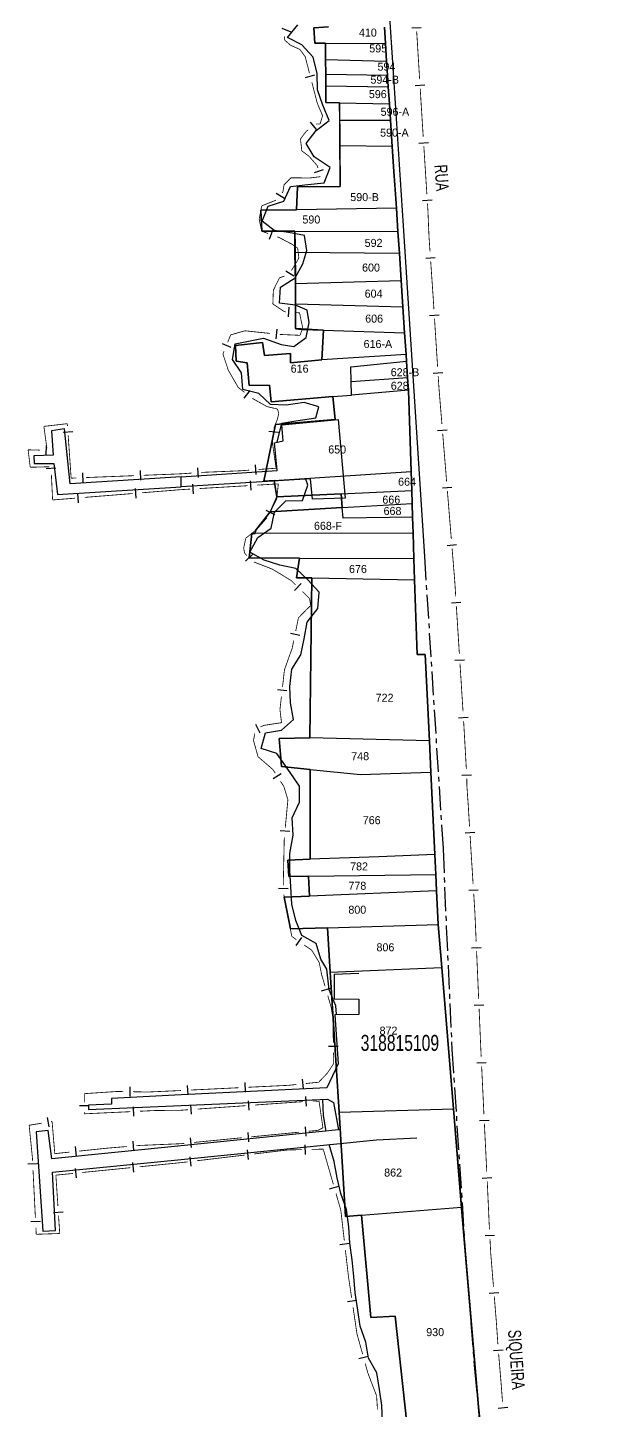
# Model space of a CAD drawing. Extents: x 201053 to 202535, y 4855063 to 4857394.
# Drawn here: x 201111.4 to 201293.9, y 4855475.7 to 4855907.7 of the extents above; entities that cross this region are included whole.
import ezdxf
from ezdxf.enums import TextEntityAlignment as Align

# ---------------------------------------------------------------- set-up
doc = ezdxf.new("R2010")
doc.units = 0
doc.header["$LTSCALE"] = 1.5
doc.header["$MEASUREMENT"] = 0
doc.linetypes.add('TRACO_13', pattern=[8, 5, -1, 1, -1])
for name, color, linetype in [('CD_MALHA_LOTES', 7, 'CONTINUOUS'), ('CD_TXT_QUADRA', 2, 'CONTINUOUS'), ('HD-CURSO-PERENE', 170, 'CONTINUOUS'), ('LM-LIM-SETORES-BAIRROS', 250, 'CONTINUOUS'), ('RU-EMBARC-TRAPICHE', 7, 'CONTINUOUS'), ('RU-QUADRA', 210, 'CONTINUOUS'), ('SV-RUA-NAO-PAV', 7, 'CONTINUOUS'), ('SV-RUA-PAVIM', 7, 'CONTINUOUS'), ('SV-TXT-RUA-N-PAV', 7, 'CONTINUOUS'), ('Th_NmrPort', 7, 'CONTINUOUS')]:
    doc.layers.add(name, color=color, linetype=linetype)
doc.styles.add('ARIAL', font='ARIAL.SHX')

msp = doc.modelspace()

# ---------------------------------------------------------------- linework, layer by layer
at = {"layer": 'CD_MALHA_LOTES', "linetype": 'Continuous', "flags": 128}
for points in [[(201200.71, 4855907.67), (201205.3, 4855907.98)], [(201201.02, 4855902.91), (201200.71, 4855907.67)], [(201222.77, 4855907.83), (201223.11, 4855902.75)], [(201204.35, 4855902.89), (201201.02, 4855902.91)], [(201204.35, 4855902.89), (201223.11, 4855902.75)], [(201204.4, 4855897.76), (201204.35, 4855902.89)], [(201223.11, 4855902.75), (201223.47, 4855897.25)], [(201204.44, 4855893.16), (201204.4, 4855897.76)], [(201204.4, 4855897.76), (201223.47, 4855897.25)], [(201223.47, 4855897.25), (201223.76, 4855892.82)], [(201204.44, 4855893.16), (201223.76, 4855892.82)], [(201204.47, 4855889.51), (201204.44, 4855893.16)], [(201223.76, 4855892.82), (201224, 4855889.18)], [(201204.51, 4855884.28), (201204.47, 4855889.51)], [(201204.47, 4855889.51), (201224, 4855889.18)], [(201224, 4855889.18), (201224.35, 4855883.93)], [(201208.79, 4855884.2), (201204.51, 4855884.28)], [(201208.79, 4855884.2), (201224.35, 4855883.93)], [(201208.82, 4855878.79), (201208.79, 4855884.2)], [(201224.35, 4855883.93), (201224.69, 4855878.8)], [(201208.82, 4855878.79), (201224.69, 4855878.8)], [(201208.87, 4855870.82), (201208.82, 4855878.79)], [(201224.69, 4855878.8), (201225.23, 4855870.56)], [(201225.23, 4855870.56), (201208.87, 4855870.82)], [(201208.93, 4855862.09), (201208.87, 4855870.82)], [(201225.23, 4855870.56), (201225.75, 4855862.76)], [(201208.95, 4855858.12), (201208.93, 4855862.09)], [(201225.75, 4855862.76), (201226.51, 4855851.29)], [(201195.31, 4855850.82), (201195.63, 4855857.96)], [(201195.63, 4855857.96), (201208.95, 4855858.12)], [(201226.51, 4855851.29), (201195.31, 4855850.82)], [(201226.51, 4855851.29), (201226.99, 4855844.01)], [(201184.226355, 4855850.72467), (201195.31, 4855850.82)], [(201184.464152, 4855844.14739), (201184.226355, 4855850.72467)], [(201194.84, 4855844.11), (201184.464152, 4855844.14739)], [(201194.830012, 4855837.597793), (201194.84, 4855844.11)], [(201194.84, 4855844.11), (201226.99, 4855844.01)], [(201226.99, 4855844.01), (201227.44, 4855837.27)], [(201195.01, 4855827.75), (201194.830012, 4855837.597793)], [(201194.830012, 4855837.597793), (201227.44, 4855837.27)], [(201227.44, 4855837.27), (201228.01, 4855828.7)], [(201195.01, 4855827.75), (201228.01, 4855828.7)], [(201195.07, 4855821.41), (201195.01, 4855827.75)], [(201228.01, 4855828.7), (201228.55, 4855820.48)], [(201195.058822, 4855813.687155), (201195.07, 4855821.41)], [(201195.07, 4855821.41), (201228.55, 4855820.48)], [(201228.55, 4855820.48), (201229.09, 4855812.39)], [(201203.71, 4855813.21), (201195.058822, 4855813.687155)], [(201203.24, 4855803.97), (201203.71, 4855813.21)], [(201203.71, 4855813.21), (201229.09, 4855812.39)], [(201229.09, 4855812.39), (201229.54, 4855805.59)], [(201176.29, 4855808.41), (201184.69, 4855809.36)], [(201176.45, 4855803.5), (201176.29, 4855808.41)], [(201184.69, 4855809.36), (201185.33, 4855805.24)], [(201179.93, 4855803.02), (201176.45, 4855803.5)], [(201185.33, 4855805.24), (201193.41, 4855805.87)], [(201193.41, 4855805.87), (201193.41, 4855803.02)], [(201193.41, 4855803.02), (201203.24, 4855803.97)], [(201229.54, 4855805.59), (201203.24, 4855803.97)], [(201212.28, 4855801.75), (201229.67, 4855803.49)], [(201229.54, 4855805.59), (201229.67, 4855803.49)], [(201229.67, 4855803.49), (201230.01, 4855798.45)], [(201180.57, 4855795.89), (201179.93, 4855803.02)], [(201212.37, 4855797.15), (201212.28, 4855801.75)], [(201186.91, 4855796.04), (201180.57, 4855795.89)], [(201187.39, 4855790.81), (201186.91, 4855796.04)], [(201212.37, 4855797.15), (201230.01, 4855798.45)], [(201212.45, 4855792.94), (201212.37, 4855797.15)], [(201230.01, 4855798.45), (201230.27, 4855794.46)], [(201206.69, 4855792.45), (201187.39, 4855790.81)], [(201206.69, 4855792.45), (201212.45, 4855792.94)], [(201207.36, 4855785.34), (201206.69, 4855792.45)], [(201230.27, 4855794.46), (201212.45, 4855792.94)], [(201230.27, 4855794.46), (201231.1, 4855769)], [(201185.17, 4855766), (201188.727901, 4855783.778421)], [(201188.727901, 4855783.778421), (201207.36, 4855785.34)], [(201188.32, 4855766.21), (201231.1, 4855769)], [(201231.1, 4855769), (201231.29, 4855763.14)], [(201188.32, 4855766.21), (201185.17, 4855766)], [(201189.227556, 4855761.115029), (201188.32, 4855766.21)], [(201209.27, 4855762.08), (201189.227556, 4855761.115029)], [(201209.27, 4855762.08), (201231.29, 4855763.14)], [(201209.63, 4855757.76), (201209.27, 4855762.08)], [(201231.29, 4855763.14), (201231.43, 4855759.03)], [(201182.492144, 4855750.586816), (201187.130364, 4855756.435021)], [(201187.130364, 4855756.435021), (201209.63, 4855757.76)], [(201209.63, 4855757.76), (201231.43, 4855759.03)], [(201209.9, 4855754.42), (201209.63, 4855757.76)], [(201231.43, 4855759.03), (201231.57, 4855754.74)], [(201231.57, 4855754.74), (201209.9, 4855754.42)], [(201231.57, 4855754.74), (201231.73, 4855749.83)], [(201180.545607, 4855742.042498), (201181.357148, 4855749.687448)], [(201181.357148, 4855749.687448), (201182.47, 4855749.69)], [(201182.47, 4855749.69), (201182.492144, 4855750.586816)], [(201231.73, 4855749.83), (201182.47, 4855749.69)], [(201231.73, 4855749.83), (201231.98, 4855741.9)], [(201196.27, 4855742), (201180.545607, 4855742.042498)], [(201195.31, 4855735.87), (201196.27, 4855742)], [(201196.27, 4855742), (201231.98, 4855741.9)], [(201231.98, 4855741.9), (201232.2, 4855735.24)], [(201200.15, 4855735.79), (201195.31, 4855735.87)], [(201199.49, 4855685.79), (201200.15, 4855735.79)], [(201200.15, 4855735.79), (201232.2, 4855735.24)], [(201232.2, 4855735.24), (201232.96, 4855711.87)], [(201232.96, 4855711.87), (201235.52, 4855711.87)], [(201235.52, 4855711.87), (201236.81, 4855684.92)], [(201189.88, 4855685.64), (201199.49, 4855685.79)], [(201190.61, 4855676.86), (201189.88, 4855685.64)], [(201236.81, 4855684.92), (201199.49, 4855685.79)], [(201236.81, 4855684.92), (201237.29, 4855675.11)], [(201199.59, 4855675.95), (201190.61, 4855676.86)], [(201199.57, 4855647.91), (201199.59, 4855675.95)], [(201199.59, 4855675.95), (201215.35, 4855674.37)], [(201215.35, 4855674.37), (201237.29, 4855675.11)], [(201237.29, 4855675.11), (201238.52, 4855649.43)], [(201192.66, 4855647.66), (201199.57, 4855647.91)], [(201238.52, 4855649.43), (201221.06, 4855648.68), (201199.57, 4855647.91)], [(201238.52, 4855649.43), (201238.82, 4855643.13)], [(201192.95, 4855642.53), (201192.66, 4855647.66)], [(201199.08, 4855642.61), (201192.95, 4855642.53)], [(201199.08, 4855642.61), (201238.82, 4855643.13)], [(201199.38, 4855636.41), (201199.08, 4855642.61)], [(201238.82, 4855643.13), (201239.07, 4855638.01)], [(201191.513014, 4855636.09256), (201199.38, 4855636.41)], [(201193.413853, 4855626.144837), (201191.513014, 4855636.09256)], [(201239.07, 4855638.01), (201199.38, 4855636.41)], [(201239.07, 4855638.01), (201239.59, 4855627.48)], [(201204.97, 4855626.48), (201193.413853, 4855626.144837)], [(201204.97, 4855626.48), (201239.59, 4855627.48)], [(201205.84, 4855612.68), (201204.97, 4855626.48)], [(201239.59, 4855627.48), (201240.69, 4855614.07)], [(201205.84, 4855612.68), (201240.69, 4855614.07)], [(201240.69, 4855614.07), (201244.3, 4855569.96)], [(201208.6, 4855568.89), (201205.84, 4855612.68)], [(201208.6, 4855568.89), (201244.3, 4855569.96)], [(201210.66, 4855536.28), (201208.6, 4855568.89)], [(201244.3, 4855569.96), (201246.82, 4855539.2)], [(201215.64, 4855536.68), (201210.66, 4855536.28)], [(201215.64, 4855536.68), (201246.82, 4855539.2)], [(201218.57, 4855504.74), (201215.64, 4855536.68)], [(201246.82, 4855539.2), (201254.26, 4855452.41)], [(201226.18, 4855505.18), (201218.57, 4855504.74)], [(201232.12, 4855449.78), (201226.18, 4855505.18)]]:
    msp.add_lwpolyline(points, dxfattribs=at)
at = {"layer": 'HD-CURSO-PERENE', "linetype": 'Continuous'}
for points in [[(201189.25, 4855778.22, 2.2), (201190.73, 4855784.17, 2.2), (201195.08, 4855784.84, 2.2), (201201.38, 4855785.85, 2.2), (201202.3, 4855789.29, 2.2), (201197.73, 4855790.64, 2.2), (201192.06, 4855789.75, 2.2), (201187.24, 4855789.96, 2.2), (201183.59, 4855793.39, 2.2), (201178.61, 4855794.7, 2.2), (201178.21, 4855799.82, 2.2), (201175.4, 4855804.04, 2.2), (201176.18, 4855808.91, 2.2), (201185.07, 4855810.68, 2.2), (201190.55, 4855808.71, 2.2), (201194.5, 4855808.05, 2.2), (201198.34, 4855810.9, 2.2), (201199.33, 4855815.62, 2.2), (201198.67, 4855819.46, 2.2), (201195.01, 4855820.97, 2.2), (201190.05, 4855821.61, 2.2), (201190.37, 4855826.67, 2.2), (201194.92, 4855829.52, 2.2), (201197.31, 4855833.95, 2.2), (201198.56, 4855838.1, 2.2), (201197.79, 4855842.82, 2.2), (201192.85, 4855843.7, 2.2), (201188.36, 4855844.36, 2.2), (201184.61, 4855847.27, 2.2), (201186.5, 4855851.93, 2.2), (201191.34, 4855853.47, 2.2), (201193.41, 4855858.12, 2.2), (201198.87, 4855858.68, 2.2), (201204.01, 4855859.22, 2.2), (201205.84, 4855864.02, 2.2), (201200.84, 4855867.35, 2.2), (201198.37, 4855871.56, 2.2), (201201.52, 4855875.53, 2.2), (201205.55, 4855878.7, 2.2), (201203.57, 4855883.45, 2.2), (201201.86, 4855888.31, 2.2), (201201.76, 4855893.35, 2.2), (201200.54, 4855898.46, 2.2), (201196.95, 4855902.31, 2.2), (201192.5, 4855904.64, 2.2), (201195.73, 4855908.55, 2.2)], [(201207.81, 4855599.54, 2.2), (201207.64, 4855602.16, 2.2), (201205.54, 4855607.07, 2.2), (201204.78, 4855613.62, 2.2), (201202.91, 4855616.72, 2.2), (201201.48, 4855621.61, 2.2), (201197, 4855624.05, 2.2), (201195.1, 4855628.73, 2.2), (201193.86, 4855633.89, 2.2), (201193.57, 4855639.26, 2.2), (201193.2, 4855644.41, 2.2), (201193.27, 4855649.69, 2.2), (201194.31, 4855655.48, 2.2), (201193.99, 4855660.82, 2.2), (201196.22, 4855665.73, 2.2), (201196.3, 4855670.76, 2.2), (201193.36, 4855675.04, 2.2), (201189.2, 4855680.94, 2.2), (201184.35, 4855682.52, 2.2), (201185.62, 4855687.38, 2.2), (201190.63, 4855688.22, 2.2), (201194.4, 4855691.57, 2.2), (201193.42, 4855696.81, 2.2), (201193.28, 4855701.85, 2.2), (201193.86, 4855707.29, 2.2), (201196.72, 4855711.82, 2.2), (201197.76, 4855716.82, 2.2), (201198.65, 4855722.02, 2.2), (201201.94, 4855726.24, 2.2), (201202.39, 4855731.38, 2.2), (201198.84, 4855735.19, 2.2), (201195.16, 4855738.79, 2.2), (201190.1, 4855739.82, 2.2), (201185.27, 4855741.38, 2.2), (201180.79, 4855743.82, 2.2), (201183.23, 4855748.38, 2.2), (201187.45, 4855751.39, 2.2), (201188.5, 4855756.31, 2.2), (201191.96, 4855759.92, 2.2), (201197.17, 4855760.03, 2.2), (201198.86, 4855764.78, 2.2), (201198.21, 4855766.62, 2.2)], [(201204.64, 4855562.91, 2.2), (201203.78, 4855567.88, 2.2), (201203.51, 4855572.85, 2.2)], [(201222.39, 4855467.75, 2.2), (201221.95, 4855477.24, 2.2), (201221.28, 4855482.27, 2.2), (201220.42, 4855487.45, 2.2), (201217.84, 4855492.07, 2.2), (201216.95, 4855497.03, 2.2), (201215.17, 4855502.05, 2.2), (201214.43, 4855507.02, 2.2), (201213.68, 4855512.47, 2.2), (201213.25, 4855517.52, 2.2), (201212.67, 4855522.72, 2.2), (201211.99, 4855527.97, 2.2), (201211.62, 4855533.07, 2.2), (201210.98, 4855538.49, 2.2), (201209.18, 4855543.46, 2.2), (201208.01, 4855548.39, 2.2), (201207.06, 4855553.53, 2.2), (201205.51, 4855558.81, 2.2)]]:
    msp.add_polyline3d(points, dxfattribs=at)
at = {"layer": 'LM-LIM-SETORES-BAIRROS'}
for points in [[(201190.752308, 4855907.498433), (201193.532641, 4855906.371602)], [(201234.285453, 4855907.681352), (201231.291096, 4855907.497421)], [(201198.179132, 4855892.165755), (201201.083356, 4855892.917742)], [(201235.389038, 4855889.715214), (201232.394682, 4855889.531283)], [(201199.642625, 4855878.218357), (201201.492862, 4855875.85687)], [(201236.516558, 4855871.753599), (201233.522579, 4855871.563635)], [(201200.946565, 4855862.42709), (201203.78104, 4855863.409816)], [(201189.020345, 4855855.954368), (201191.583151, 4855854.394873)], [(201237.656343, 4855853.789722), (201234.662363, 4855853.599758)], [(201186.880911, 4855841.648664), (201187.904901, 4855844.468495)], [(201238.650451, 4855835.826903), (201235.657564, 4855835.62044)], [(201191.963318, 4855831.735743), (201194.543706, 4855830.205513)], [(201192.839896, 4855817.359103), (201193.069013, 4855820.350341)], [(201239.855179, 4855817.859038), (201236.8612, 4855817.669079)], [(201189.194747, 4855813.471915), (201188.882404, 4855810.488219)], [(201172.074317, 4855809.042677), (201174.855235, 4855807.917289)], [(201240.998794, 4855799.897326), (201238.00506, 4855799.703544)], [(201178.998821, 4855791.973771), (201180.836618, 4855794.344953)], [(201242.387898, 4855781.976917), (201239.397866, 4855781.732561)], [(201125.474788, 4855781.397856), (201122.482085, 4855781.188736)], [(201186.691686, 4855781.697557), (201189.674565, 4855781.377506)], [(201117.164518, 4855777.159894), (201117.07898, 4855774.161114)], [(201117.203448, 4855770.025506), (201120.199841, 4855770.172585)], [(201146.535678, 4855769.320224), (201146.653506, 4855766.322539)], [(201164.463553, 4855770.196603), (201164.678717, 4855767.204329)], [(201182.43884, 4855771.105178), (201182.653902, 4855768.112897)], [(201128.547719, 4855768.606514), (201128.669775, 4855765.608998)], [(201163.181101, 4855762.108508), (201163.003663, 4855765.103256)], [(201181.149589, 4855763.173133), (201180.972152, 4855766.167881)], [(201127.323473, 4855759.300443), (201127.082548, 4855762.290753)], [(201145.265334, 4855760.745997), (201145.024409, 4855763.736307)], [(201243.854035, 4855764.036726), (201240.864003, 4855763.79237)], [(201185.729735, 4855756.988285), (201188.411119, 4855755.642855)], [(201179.425142, 4855741.04424), (201181.605237, 4855743.105111)], [(201245.320172, 4855746.096536), (201242.330141, 4855745.852179)], [(201194.709715, 4855731.866684), (201196.806687, 4855734.012076)], [(201246.664582, 4855728.119957), (201243.670574, 4855727.930437)], [(201193.412642, 4855718.501105), (201196.351718, 4855717.899576)], [(201247.801703, 4855710.155911), (201244.807695, 4855709.966391)], [(201189.364355, 4855700.920341), (201192.345152, 4855700.581452)], [(201248.938823, 4855692.191864), (201245.944816, 4855692.002344)], [(201182.510613, 4855690.110131), (201183.877828, 4855687.43979)], [(201188.00038, 4855673.116903), (201190.51691, 4855674.750021)], [(201249.963485, 4855674.211019), (201246.968276, 4855674.041544)], [(201190.235694, 4855656.934892), (201193.222225, 4855656.650935)], [(201250.968978, 4855656.249831), (201247.974513, 4855656.067673)], [(201189.678667, 4855638.838521), (201192.677996, 4855638.775091)], [(201252.086144, 4855638.288009), (201249.092108, 4855638.098948)], [(201195.222684, 4855620.992017), (201196.967325, 4855623.432555)], [(201253.004799, 4855620.282999), (201250.007646, 4855620.152328)], [(201203.087748, 4855606.826176), (201205.968593, 4855607.663273)], [(201253.788822, 4855602.300081), (201250.791669, 4855602.169411)], [(201205.34998, 4855589.488498), (201208.349361, 4855589.549452)], [(201254.580287, 4855584.323622), (201251.583689, 4855584.180799)], [(201197.088167, 4855579.229187), (201197.393217, 4855576.244736)], [(201143.341012, 4855576.789309), (201143.288495, 4855573.789769)], [(201161.228307, 4855577.255997), (201161.373255, 4855574.2595)], [(201179.207284, 4855578.125689), (201179.352233, 4855575.129192)], [(201127.57, 4855570.947968), (201130.57, 4855570.947968)], [(201144.554993, 4855567.597307), (201144.415862, 4855570.594079)], [(201162.575302, 4855568.229292), (201162.364334, 4855571.221865)], [(201180.53074, 4855569.495104), (201180.319771, 4855572.487676)], [(201198.486177, 4855570.760915), (201198.275208, 4855573.753488)], [(201117.478114, 4855567.254012), (201117.97064, 4855564.294718)], [(201255.437221, 4855566.344032), (201252.440623, 4855566.201209)], [(201180.089515, 4855562.586003), (201180.380629, 4855559.600161)], [(201198.004567, 4855564.33269), (201198.295681, 4855561.346848)], [(201126.278837, 4855558.118463), (201126.590897, 4855555.134737)], [(201144.229087, 4855559.821297), (201144.47774, 4855556.831619)], [(201162.174463, 4855560.839317), (201162.465577, 4855557.853475)], [(201198.134964, 4855555.719588), (201198.064522, 4855558.71876)], [(201111.479075, 4855552.714827), (201114.475522, 4855552.860785)], [(201144.5594, 4855550.149318), (201144.260662, 4855553.134406)], [(201162.491423, 4855552.001113), (201162.137372, 4855554.980148)], [(201180.365632, 4855554.12542), (201180.011581, 4855557.104454)], [(201126.648867, 4855548.356888), (201126.350129, 4855551.341977)], [(201205.667631, 4855544.992015), (201208.550488, 4855545.822157)], [(201256.328206, 4855548.368956), (201253.331885, 4855548.220428)], [(201122.473883, 4855537.664661), (201119.480361, 4855537.467611)], [(201112.376703, 4855534.734674), (201115.372897, 4855534.885727)], [(201208.883286, 4855527.595686), (201211.86371, 4855527.937845)], [(201257.180485, 4855530.394476), (201254.184699, 4855530.235516)], [(201211.203165, 4855509.698256), (201214.170653, 4855510.138729)], [(201258.484646, 4855512.486356), (201255.494627, 4855512.241835)], [(201214.802831, 4855491.906322), (201217.692844, 4855492.711195)], [(201259.85, 4855494.540383), (201256.860287, 4855494.29216)], [(201261.287037, 4855476.587486), (201258.29567, 4855476.360048)]]:
    msp.add_lwpolyline(points, dxfattribs=at)
at = {"layer": 'LM-LIM-SETORES-BAIRROS', "const_width": 0.25}
for points in [[(201191.51958, 4855904.020694), (201191.51, 4855903.95)], [(201191.51, 4855903.95), (201192.950256, 4855902.667272)], [(201191.653867, 4855905.011637), (201191.51958, 4855904.020694)], [(201192.950256, 4855902.667272), (201193.43, 4855902.24)], [(201233.769239, 4855891.619486), (201232.849585, 4855906.591267)], [(201193.43, 4855902.24), (201195.578707, 4855901.269848)], [(201195.578707, 4855901.269848), (201196.42, 4855900.89)], [(201196.42, 4855900.89), (201197.632781, 4855899.203939)], [(201197.632781, 4855899.203939), (201198.06, 4855898.61)], [(201198.06, 4855898.61), (201199.380582, 4855893.509823)], [(201200.132568, 4855890.605599), (201201.636541, 4855884.797151)], [(201234.26, 4855883.63), (201233.95317, 4855888.62513)], [(201201.636541, 4855884.797151), (201201.83, 4855884.05)], [(201201.83, 4855884.05), (201203.09792, 4855881.081211)], [(201203.09792, 4855881.081211), (201203.47, 4855880.21)], [(201234.323034, 4855882.636542), (201234.26, 4855883.63)], [(201234.892926, 4855873.654604), (201234.323034, 4855882.636542)], [(201202.69, 4855877.58), (201201.380567, 4855877.58)], [(201202.886353, 4855878.242063), (201202.69, 4855877.58)], [(201203.47, 4855880.21), (201202.886353, 4855878.242063)], [(201197.032157, 4855873.560151), (201196.57, 4855872.95)], [(201196.57, 4855872.95), (201196.930972, 4855869.735628)], [(201198.35, 4855875.3), (201197.032157, 4855873.560151)], [(201198.993419, 4855875.804122), (201198.35, 4855875.3)], [(201196.930972, 4855869.735628), (201196.99, 4855869.21)], [(201196.99, 4855869.21), (201198.974371, 4855867.737435)], [(201236.03271, 4855855.690726), (201235.08289, 4855870.660624)], [(201198.974371, 4855867.737435), (201199.2, 4855867.57)], [(201199.2, 4855867.57), (201201.656464, 4855864.777691)], [(201201.656464, 4855864.777691), (201201.76, 4855864.66)], [(201201.76, 4855864.66), (201202.036227, 4855863.863278)], [(201193.65, 4855860.81), (201191.66339, 4855858.832379)], [(201193.846843, 4855860.807616), (201193.65, 4855860.81)], [(201199.41, 4855860.74), (201193.846843, 4855860.807616)], [(201199.843283, 4855860.792334), (201199.41, 4855860.74)], [(201202.821636, 4855861.15208), (201199.843283, 4855860.792334)], [(201191.09, 4855856.47), (201190.821579, 4855856.028889)], [(201191.168063, 4855856.947298), (201191.09, 4855856.47)], [(201191.44, 4855858.61), (201191.168063, 4855856.947298)], [(201191.66339, 4855858.832379), (201191.44, 4855858.61)], [(201184.47, 4855852.02), (201183.699768, 4855847.925097)], [(201185.242451, 4855852.332552), (201184.47, 4855852.02)], [(201188.950416, 4855853.832885), (201185.242451, 4855852.332552)], [(201236.35, 4855850.69), (201236.222675, 4855852.696747)], [(201183.699768, 4855847.925097), (201183.68, 4855847.82)], [(201183.68, 4855847.82), (201184.284091, 4855844.990713)], [(201236.391712, 4855849.701662), (201236.35, 4855850.69)], [(201236.71, 4855842.16), (201236.391712, 4855849.701662)], [(201184.284091, 4855844.990713), (201184.47, 4855844.12)], [(201184.47, 4855844.12), (201186.452963, 4855843.399909)], [(201189.272793, 4855842.37592), (201189.95, 4855842.13)], [(201189.95, 4855842.13), (201193.74557, 4855840.15314)], [(201236.741081, 4855841.709446), (201236.71, 4855842.16)], [(201193.74557, 4855840.15314), (201193.79, 4855840.13)], [(201193.79, 4855840.13), (201195.385079, 4855839.00846)], [(201195.385079, 4855839.00846), (201195.71, 4855838.78)], [(201195.71, 4855838.78), (201196.014114, 4855836.195027)], [(201237.016365, 4855837.71893), (201236.741081, 4855841.709446)], [(201196.07, 4855835.72), (201193.763589, 4855831.830757)], [(201196.014114, 4855836.195027), (201196.07, 4855835.72)], [(201237.96, 4855824.04), (201237.222828, 4855834.726043)], [(201190.02, 4855829.56), (201188.534677, 4855826.535202)], [(201190.617656, 4855829.759885), (201190.02, 4855829.56)], [(201191.566021, 4855830.077064), (201190.617656, 4855829.759885)], [(201188.1, 4855825.65), (201187.959086, 4855821.638642)], [(201188.534677, 4855826.535202), (201188.1, 4855825.65)], [(201187.959086, 4855821.638642), (201187.95, 4855821.38)], [(201187.95, 4855821.38), (201191.062865, 4855819.304757)], [(201237.978272, 4855823.752018), (201237.96, 4855824.04)], [(201238.23155, 4855819.760045), (201237.978272, 4855823.752018)], [(201191.062865, 4855819.304757), (201191.58, 4855818.96)], [(201191.58, 4855818.96), (201191.957376, 4855818.931095)], [(201194.948614, 4855818.701978), (201195.945693, 4855818.625605)], [(201195.945693, 4855818.625605), (201196.28, 4855818.6)], [(201196.28, 4855818.6), (201197.24487, 4855814.036166)], [(201239.3, 4855802.92), (201238.421509, 4855816.766065)], [(201175.254451, 4855811.867397), (201174.78, 4855811.73)], [(201179.2, 4855813.01), (201175.254451, 4855811.867397)], [(201180.087487, 4855812.917096), (201179.2, 4855813.01)], [(201187.049444, 4855812.188295), (201180.087487, 4855812.917096)], [(201190.09, 4855811.87), (201190.03314, 4855811.875952)], [(201191.031909, 4855811.828338), (201190.09, 4855811.87)], [(201196.634096, 4855812.157604), (201196.42, 4855811.59)], [(201197.28, 4855813.87), (201196.634096, 4855812.157604)], [(201197.24487, 4855814.036166), (201197.28, 4855813.87)], [(201174.78, 4855811.73), (201173.839905, 4855809.406956)], [(201196.42, 4855811.59), (201191.031909, 4855811.828338)], [(201172.714517, 4855806.626038), (201172.36, 4855805.75)], [(201172.36, 4855805.75), (201173.94115, 4855800.948703)], [(201173.94115, 4855800.948703), (201174, 4855800.77)], [(201174, 4855800.77), (201176.894436, 4855795.730168)], [(201239.308145, 4855802.794169), (201239.3, 4855802.92)], [(201239.372739, 4855801.796258), (201239.308145, 4855802.794169)], [(201176.894436, 4855795.730168), (201177.13, 4855795.32)], [(201177.13, 4855795.32), (201179.127326, 4855793.771961)], [(201239.79, 4855795.35), (201239.566521, 4855798.802523)], [(201239.834005, 4855794.811543), (201239.79, 4855795.35)], [(201240.729978, 4855783.848093), (201239.834005, 4855794.811543)], [(201181.498507, 4855791.934164), (201181.62, 4855791.84)], [(201181.62, 4855791.84), (201185.851955, 4855789.478418)], [(201185.851955, 4855789.478418), (201186.1, 4855789.34)], [(201186.1, 4855789.34), (201188.742263, 4855788.711657)], [(201188.742263, 4855788.711657), (201189.38, 4855788.56)], [(201189.38, 4855788.56), (201189.761332, 4855787.270734)], [(201189.593994, 4855786.301261), (201189.38, 4855785.43)], [(201189.8, 4855787.14), (201189.593994, 4855786.301261)], [(201189.761332, 4855787.270734), (201189.8, 4855787.14)], [(201116.541982, 4855783.148358), (201116.47, 4855783.14)], [(201116.47, 4855783.14), (201117.404774, 4855776.275823)], [(201123.79, 4855783.99), (201116.541982, 4855783.148358)], [(201123.839023, 4855783.288431), (201123.79, 4855783.99)], [(201188.31, 4855782.72), (201188.28981, 4855782.531825)], [(201188.607742, 4855783.474093), (201188.31, 4855782.72)], [(201189.38, 4855785.43), (201188.607742, 4855783.474093)], [(201124.98, 4855766.96), (201124.048143, 4855780.295728)], [(201187.863074, 4855778.554653), (201187.81, 4855778.06)], [(201187.81, 4855778.06), (201188.878821, 4855770.634015)], [(201187.969758, 4855779.548946), (201187.863074, 4855778.554653)], [(201242.196115, 4855765.907903), (201240.974334, 4855780.858062)], [(201112.123782, 4855775.803066), (201111.53, 4855775.82)], [(201111.53, 4855775.82), (201112.199317, 4855770.455618)], [(201115.122562, 4855775.717529), (201112.123782, 4855775.803066)], [(201112.199317, 4855770.455618), (201112.21, 4855770.37)], [(201112.21, 4855770.37), (201118.121678, 4855770.525334)], [(201177.69, 4855769.26), (201165.569096, 4855768.76268)], [(201178.556663, 4855769.322288), (201177.69, 4855769.26)], [(201180.551517, 4855769.465663), (201178.556663, 4855769.322288)], [(201188.96, 4855770.07), (201183.543798, 4855769.680725)], [(201188.878821, 4855770.634015), (201188.96, 4855770.07)], [(201118.799698, 4855768.101451), (201119.142884, 4855761.109868)], [(201125.611231, 4855766.985701), (201124.98, 4855766.96)], [(201126.610403, 4855767.026386), (201125.611231, 4855766.985701)], [(201133.33, 4855767.3), (201129.607919, 4855767.148441)], [(201133.604623, 4855767.310792), (201133.33, 4855767.3)], [(201144.596135, 4855767.742829), (201133.604623, 4855767.310792)], [(201159.28, 4855768.32), (201147.59382, 4855767.860658)], [(201159.584011, 4855768.341859), (201159.28, 4855768.32)], [(201162.576286, 4855768.557023), (201159.584011, 4855768.341859)], [(201165.088881, 4855763.724174), (201180.062621, 4855764.611361)], [(201183.057369, 4855764.788799), (201189.046865, 4855765.143674)], [(201189.046865, 4855765.143674), (201189.66, 4855765.18)], [(201189.66, 4855765.18), (201189.196045, 4855760.818819)], [(201119.142884, 4855761.109868), (201119.19, 4855760.15)], [(201119.19, 4855760.15), (201126.206241, 4855760.71529)], [(201129.196551, 4855760.956215), (201144.148102, 4855762.160843)], [(201147.138412, 4855762.401769), (201159.099652, 4855763.365471)], [(201159.099652, 4855763.365471), (201159.28, 4855763.38)], [(201159.28, 4855763.38), (201162.094133, 4855763.546736)], [(201189.16, 4855760.48), (201187.518904, 4855757.209365)], [(201189.196045, 4855760.818819), (201189.16, 4855760.48)], [(201243.662252, 4855747.967712), (201242.440471, 4855762.917871)], [(201183.471426, 4855751.563297), (201182.9, 4855750.91)], [(201186.104899, 4855754.57408), (201183.471426, 4855751.563297)], [(201179.48, 4855748.2), (201178.92024, 4855745.488663)], [(201179.66143, 4855748.343764), (201179.48, 4855748.2)], [(201182.9, 4855750.91), (201179.66143, 4855748.343764)], [(201178.92024, 4855745.488663), (201178.84, 4855745.1)], [(201178.84, 4855745.1), (201178.950234, 4855744.507019)], [(201178.950234, 4855744.507019), (201179.13, 4855743.54)], [(201179.13, 4855743.54), (201179.828233, 4855742.801374)], [(201244.74, 4855734.78), (201243.906609, 4855744.97768)], [(201182.009745, 4855740.800261), (201187.597868, 4855738.615567)], [(201187.597868, 4855738.615567), (201187.74, 4855738.56)], [(201187.74, 4855738.56), (201193.605451, 4855735.026835)], [(201193.605451, 4855735.026835), (201193.65, 4855735)], [(201193.65, 4855735), (201195.04307, 4855733.638371)], [(201244.788538, 4855734.013212), (201244.74, 4855734.78)], [(201197.188462, 4855731.541399), (201199.333855, 4855729.444427)], [(201245.041231, 4855730.021202), (201244.788538, 4855734.013212)], [(201198.42, 4855725.88), (201196.469812, 4855723.874987)], [(201198.566754, 4855726.020231), (201198.42, 4855725.88)], [(201199.77, 4855727.17), (201198.566754, 4855726.020231)], [(201199.333855, 4855729.444427), (201199.41, 4855729.37)], [(201199.41, 4855729.37), (201199.715782, 4855727.501331)], [(201199.715782, 4855727.501331), (201199.77, 4855727.17)], [(201246.178352, 4855712.057156), (201245.230751, 4855727.027194)], [(201195.93, 4855723.32), (201195.08269, 4855719.180032)], [(201196.469812, 4855723.874987), (201195.93, 4855723.32)], [(201194, 4855713.89), (201191.775418, 4855707.675877)], [(201194.080142, 4855714.281573), (201194, 4855713.89)], [(201194.481161, 4855716.240957), (201194.080142, 4855714.281573)], [(201247.315473, 4855694.09311), (201246.367872, 4855709.063148)], [(201191.58, 4855707.13), (201190.967717, 4855701.744496)], [(201191.775418, 4855707.675877), (201191.58, 4855707.13)], [(201190.628827, 4855698.763698), (201190.176974, 4855694.789301)], [(201190.176974, 4855694.789301), (201190.16, 4855694.64)], [(201190.16, 4855694.64), (201190.630551, 4855690.819129)], [(201247.51, 4855691.02), (201247.504993, 4855691.099102)], [(201247.562014, 4855690.10073), (201247.51, 4855691.02)], [(201182.306652, 4855687.196693), (201181.937727, 4855685.231014)], [(201185.04, 4855689.72), (201184.084334, 4855689.230699)], [(201185.955696, 4855689.860124), (201185.04, 4855689.72)], [(201190.66, 4855690.58), (201185.955696, 4855689.860124)], [(201190.630551, 4855690.819129), (201190.66, 4855690.58)], [(201248.352897, 4855676.123087), (201247.562014, 4855690.10073)], [(201181.937727, 4855685.231014), (201181.9, 4855685.03)], [(201181.9, 4855685.03), (201183.197041, 4855680.413261)], [(201183.197041, 4855680.413261), (201183.33, 4855679.94)], [(201183.33, 4855679.94), (201187.498896, 4855676.33959)], [(201187.498896, 4855676.33959), (201187.95, 4855675.95)], [(201187.95, 4855675.95), (201188.714273, 4855674.772305)], [(201190.347391, 4855672.255775), (201190.891764, 4855671.416931)], [(201190.891764, 4855671.416931), (201191.37, 4855670.68)], [(201191.37, 4855670.68), (201192.571514, 4855666.737532)], [(201248.49, 4855671.37), (201248.49, 4855673.126963)], [(201248.506863, 4855671.127549), (201248.49, 4855671.37)], [(201248.94, 4855664.9), (201248.506863, 4855671.127549)], [(201192.65, 4855666.48), (201191.823612, 4855657.788424)], [(201192.571514, 4855666.737532), (201192.65, 4855666.48)], [(201248.985989, 4855664.143991), (201248.94, 4855664.9)], [(201249.350307, 4855658.155062), (201248.985989, 4855664.143991)], [(201191.51, 4855654.49), (201191.199475, 4855639.806583)], [(201191.539655, 4855654.801893), (201191.51, 4855654.49)], [(201249.92, 4855648.79), (201249.532465, 4855655.160597)], [(201249.958923, 4855648.173601), (201249.92, 4855648.79)], [(201250.463085, 4855640.189503), (201249.958923, 4855648.173601)], [(201191.372649, 4855636.827135), (201193.812581, 4855624.058159)], [(201251.02, 4855631.37), (201250.652146, 4855637.195466)], [(201251.027097, 4855631.207224), (201251.02, 4855631.37)], [(201251.419108, 4855622.215765), (201251.027097, 4855631.207224)], [(201193.812581, 4855624.058159), (201193.86, 4855623.81)], [(201193.86, 4855623.81), (201195.281492, 4855622.793833)], [(201197.749209, 4855621.08837), (201199.408464, 4855619.971736)], [(201199.408464, 4855619.971736), (201200.05, 4855619.54)], [(201200.05, 4855619.54), (201202.252127, 4855615.93226)], [(201252.203132, 4855604.232848), (201251.549779, 4855619.218612)], [(201202.252127, 4855615.93226), (201202.4, 4855615.69)], [(201202.4, 4855615.69), (201203.148843, 4855612.050056)], [(201203.148843, 4855612.050056), (201203.19, 4855611.85)], [(201203.19, 4855611.85), (201204.249138, 4855608.205007)], [(201205.086235, 4855605.324161), (201205.923332, 4855602.443316)], [(201205.923332, 4855602.443316), (201206.18, 4855601.56)], [(201206.18, 4855601.56), (201206.646214, 4855598.515339)], [(201252.6, 4855595.13), (201252.333802, 4855601.235695)], [(201206.646214, 4855598.515339), (201206.67, 4855598.36)], [(201206.67, 4855598.36), (201206.829352, 4855590.518768)], [(201252.637276, 4855594.242278), (201252.6, 4855595.13)], [(201252.87, 4855588.7), (201252.637276, 4855594.242278)], [(201206.890307, 4855587.519388), (201206.951261, 4855584.520007)], [(201252.891558, 4855588.247675), (201252.87, 4855588.7)], [(201252.986773, 4855586.249943), (201252.891558, 4855588.247675)], [(201206.96, 4855584.09), (201204.982068, 4855581.118132)], [(201206.951261, 4855584.520007), (201206.96, 4855584.09)], [(201253.843707, 4855568.270353), (201253.129596, 4855583.253344)], [(201202.917758, 4855578.941738), (201202.26, 4855578.25)], [(201204.97, 4855581.1), (201202.917758, 4855578.941738)], [(201204.982068, 4855581.118132), (201204.97, 4855581.1)], [(201129.337377, 4855574.697789), (201129.07, 4855574.68)], [(201129.07, 4855574.68), (201129.07, 4855571.947968)], [(201139.29, 4855575.36), (201129.337377, 4855574.697789)], [(201139.315367, 4855575.359562), (201139.29, 4855575.36)], [(201141.31506, 4855575.32455), (201139.315367, 4855575.359562)], [(201149, 4855575.19), (201144.314601, 4855575.272033)], [(201149.313555, 4855575.204334), (201149, 4855575.19)], [(201159.28, 4855575.66), (201149.313555, 4855575.204334)], [(201159.303117, 4855575.661116), (201159.28, 4855575.66)], [(201177.282095, 4855576.530808), (201162.299613, 4855575.806065)], [(201192.77, 4855577.28), (201180.278591, 4855576.675757)], [(201193.261425, 4855577.330229), (201192.77, 4855577.28)], [(201195.251058, 4855577.533595), (201193.261425, 4855577.330229)], [(201202.26, 4855578.25), (201198.235509, 4855577.838645)], [(201164.464867, 4855569.866224), (201179.427731, 4855570.921067)], [(201182.420304, 4855571.132036), (201197.383168, 4855572.186878)], [(201200.375741, 4855572.397847), (201200.69, 4855572.42)], [(201200.69, 4855572.42), (201202.366599, 4855572.252339)], [(201202.366599, 4855572.252339), (201202.39, 4855572.25)], [(201202.39, 4855572.25), (201203.527411, 4855564.355029)], [(201119.02, 4855565.99), (201118.710809, 4855565.93854)], [(201119.07786, 4855565.305887), (201119.02, 4855565.99)], [(201129.07, 4855568.38), (201143.486503, 4855569.049316)], [(201129.07, 4855568.947968), (201129.07, 4855568.38)], [(201146.483275, 4855569.188447), (201150.478971, 4855569.373955)], [(201150.478971, 4855569.373955), (201151.04, 4855569.4)], [(201151.04, 4855569.4), (201158.477818, 4855569.490382)], [(201158.477818, 4855569.490382), (201159.27, 4855569.5)], [(201159.27, 4855569.5), (201161.472294, 4855569.655256)], [(201112.792221, 4855564.953488), (201111.87, 4855564.8)], [(201111.87, 4855564.8), (201112.869574, 4855554.784664)], [(201115.751515, 4855565.446014), (201112.792221, 4855564.953488)], [(201119.87, 4855555.94), (201119.07786, 4855565.305887)], [(201196.159563, 4855562.645693), (201181.230353, 4855561.19012)], [(201202.05, 4855563.22), (201199.145405, 4855562.936807)], [(201202.122918, 4855563.256697), (201202.05, 4855563.22)], [(201203.58, 4855563.99), (201202.122918, 4855563.256697)], [(201203.527411, 4855564.355029), (201203.58, 4855563.99)], [(201254.731027, 4855550.29224), (201253.988388, 4855565.273845)], [(201136.22, 4855557.65), (201127.429442, 4855556.73062)], [(201136.38094, 4855557.663384), (201136.22, 4855557.65)], [(201142.360295, 4855558.160689), (201136.38094, 4855557.663384)], [(201146.44, 4855558.5), (201145.349973, 4855558.409342)], [(201147.345379, 4855558.53878), (201146.44, 4855558.5)], [(201159.28, 4855559.05), (201147.345379, 4855558.53878)], [(201159.334178, 4855559.055281), (201159.28, 4855559.05)], [(201160.329459, 4855559.152319), (201159.334178, 4855559.055281)], [(201178.244511, 4855560.899006), (201163.315301, 4855559.443434)], [(201182.174629, 4855555.850971), (201192.104745, 4855557.031141)], [(201192.104745, 4855557.031141), (201192.6, 4855557.09)], [(201192.6, 4855557.09), (201197.100019, 4855557.195693)], [(201200.099192, 4855557.266136), (201203.098364, 4855557.336578)], [(201203.098364, 4855557.336578), (201203.67, 4855557.35)], [(201203.67, 4855557.35), (201206.832345, 4855546.368038)], [(201112.869574, 4855554.784664), (201112.89, 4855554.58)], [(201112.89, 4855554.58), (201112.928646, 4855553.786622)], [(201120.467416, 4855556.002481), (201119.87, 4855555.94)], [(201124.445717, 4855556.418561), (201120.467416, 4855556.002481)], [(201146.400091, 4855551.841021), (201158.340446, 4855553.035973)], [(201158.340446, 4855553.035973), (201159.28, 4855553.13)], [(201159.28, 4855553.13), (201161.321386, 4855553.372614)], [(201164.300421, 4855553.726665), (201179.195595, 4855555.49692)], [(201113.074605, 4855550.790175), (201113.220563, 4855547.793727)], [(201120.21, 4855549.22), (201125.504469, 4855549.749854)], [(201120.254605, 4855548.542382), (201120.21, 4855549.22)], [(201120.845755, 4855539.561817), (201120.254605, 4855548.542382)], [(201128.489557, 4855550.048592), (201143.415002, 4855551.542283)], [(201113.220563, 4855547.793727), (201113.23, 4855547.6)], [(201113.23, 4855547.6), (201113.824449, 4855535.808932)], [(201254.92, 4855546.48), (201254.879555, 4855547.295919)], [(201254.928251, 4855546.297106), (201254.92, 4855546.48)], [(201255.46, 4855534.51), (201254.928251, 4855546.297106)], [(201207.662487, 4855543.485181), (201209.046057, 4855538.68042)], [(201121.41, 4855530.99), (201121.042806, 4855536.568296)], [(201209.046057, 4855538.68042), (201209.17, 4855538.25)], [(201209.17, 4855538.25), (201210.259445, 4855528.76024)], [(201113.975503, 4855532.812737), (201114.076205, 4855530.815274)], [(201255.470645, 4855534.309377), (201255.46, 4855534.51)], [(201255.576619, 4855532.312187), (201255.470645, 4855534.309377)], [(201114.076205, 4855530.815274), (201114.08, 4855530.74)], [(201114.08, 4855530.74), (201121.000606, 4855530.97604)], [(201121.000606, 4855530.97604), (201121.41, 4855530.99)], [(201255.98, 4855524.71), (201255.735579, 4855529.316401)], [(201210.601604, 4855525.779816), (201211.514028, 4855517.832019)], [(201256.011553, 4855524.324169), (201255.98, 4855524.71)], [(201256.826622, 4855514.357441), (201256.011553, 4855524.324169)], [(201211.514028, 4855517.832019), (201211.52, 4855517.78)], [(201211.52, 4855517.78), (201212.540084, 4855510.907655)], [(201257.69, 4855503.8), (201257.071143, 4855511.367423)], [(201212.980558, 4855507.940167), (201214.155154, 4855500.026867)], [(201257.718497, 4855503.393684), (201257.69, 4855503.8)], [(201258.208244, 4855496.410837), (201257.718497, 4855503.393684)], [(201214.155154, 4855500.026867), (201214.22, 4855499.59)], [(201214.22, 4855499.59), (201215.979546, 4855493.272096)], [(201259.21, 4855484.12), (201258.437885, 4855493.419701)], [(201216.78442, 4855490.382083), (201217.589293, 4855487.492069)], [(201217.589293, 4855487.492069), (201217.64, 4855487.31)], [(201217.64, 4855487.31), (201220.078953, 4855480.950656)], [(201259.260666, 4855483.453622), (201259.21, 4855484.12)], [(201220.078953, 4855480.950656), (201220.34, 4855480.27)], [(201220.34, 4855480.27), (201220.604182, 4855476.007177)], [(201259.639728, 4855478.468011), (201259.260666, 4855483.453622)]]:
    msp.add_lwpolyline(points, dxfattribs=at)
at = {"layer": 'RU-EMBARC-TRAPICHE', "linetype": 'Continuous'}
for points in [[(201159.28, 4855767.39, 3.88), (201124.69, 4855765.15, 3.88), (201122.95, 4855782.38, 3.89), (201118.86, 4855781.77, 3.89), (201119.41, 4855774.13, 3.9), (201113.38, 4855773.95, 3.9), (201113.45, 4855771.51, 3.9), (201119.59, 4855771.52, 3.9), (201120.68, 4855761.87, 3.9), (201159.28, 4855764.24, 3.9)], [(201214.83, 4855612.17, 4.33), (201207.11, 4855611.9, 3.92), (201207.05, 4855604.31, 3.93), (201214.76, 4855604.2, 3.96), (201214.75, 4855599.4, 4.09), (201207.32, 4855599.34, 3.92), (201208.36, 4855583.96, 3.92), (201204.83, 4855576.55, 3.92), (201159.28, 4855574.28, 3.68)], [(201159.28, 4855574.28, 3.68), (201137.59, 4855573.2, 3.68), (201137.59, 4855571.41, 3.68), (201130.36, 4855571.05, 3.68), (201130.36, 4855569.71, 3.69), (201159.28, 4855570.95, 3.94)], [(201159.28, 4855570.95, 3.94), (201205.04, 4855572.91, 3.94), (201206.86, 4855571.95, 3.95), (201208.41, 4855563.38, 4.64), (201159.28, 4855558.41, 4.81)], [(201159.28, 4855558.41, 4.81), (201118.91, 4855554.33, 4.81), (201117.84, 4855563.18, 4.81), (201114.02, 4855562.78, 4.81), (201116.14, 4855531.74, 4.81), (201120.14, 4855531.96, 4.81), (201119.12, 4855550.12, 4.81), (201159.28, 4855554.16, 4.87)], [(201159.28, 4855554.16, 4.87), (201220.34, 4855560.3, 4.87), (201232.85, 4855560.91, 5.84)]]:
    msp.add_polyline3d(points, dxfattribs=at)
msp.add_polyline3d([(201159.28, 4855767.39, 3.88), (201189.27, 4855769.33, 4.12), (201188.44, 4855778.04, 3.43), (201191.2, 4855778.64, 3.43), (201190.79, 4855783.63, 3.11), (201208.37, 4855785.29, 4.8), (201210.57, 4855760.72, 4.38), (201200.35, 4855760.36, 3.9), (201199.68, 4855766.71, 3.9), (201159.28, 4855764.24, 3.9)], close=True, dxfattribs=at)
at = {"layer": 'RU-QUADRA', "linetype": 'Continuous'}
for points in [[(201205.3, 4855907.98), (201200.71, 4855907.67), (201201.02, 4855902.91), (201204.35, 4855902.89), (201204.4, 4855897.76), (201204.44, 4855893.16), (201204.47, 4855889.51), (201204.51, 4855884.28), (201208.79, 4855884.2), (201208.95, 4855858.12), (201195.63, 4855857.96), (201195.31, 4855850.82), (201184.226355, 4855850.72467), (201184.464152, 4855844.14739), (201194.84, 4855844.11), (201194.890963, 4855839.355885), (201195.01, 4855827.75), (201195.07, 4855821.41), (201194.995296, 4855813.63139), (201197.112548, 4855813.426057), (201203.71, 4855813.21), (201203.24, 4855803.97), (201193.41, 4855803.02), (201193.41, 4855805.87), (201185.33, 4855805.24), (201184.69, 4855809.36), (201176.29, 4855808.41), (201176.45, 4855803.5), (201179.93, 4855803.02), (201180.57, 4855795.89), (201186.91, 4855796.04), (201187.39, 4855790.81), (201206.69, 4855792.45), (201207.36, 4855785.34), (201188.727901, 4855783.778421), (201185.17, 4855766), (201188.32, 4855766.21), (201189.227556, 4855761.115029)], [(201254.26, 4855452.41), (201246.84, 4855538.95), (201244.3, 4855569.96), (201240.69, 4855614.07), (201239.59, 4855627.48), (201239.07, 4855638.01), (201238.82, 4855643.13), (201238.52, 4855649.43), (201237.29, 4855675.11), (201236.81, 4855684.92), (201235.52, 4855711.87), (201232.96, 4855711.87), (201232.2, 4855735.24), (201231.98, 4855741.9), (201231.73, 4855749.83), (201231.57, 4855754.74), (201231.43, 4855759.03), (201231.29, 4855763.14), (201231.1, 4855769), (201230.27, 4855794.46), (201230.01, 4855798.45), (201229.67, 4855803.49), (201229.54, 4855805.59), (201229.09, 4855812.39), (201228.55, 4855820.48), (201228.01, 4855828.7), (201227.44, 4855837.27), (201226.99, 4855844.01), (201226.51, 4855851.29), (201226.13, 4855857.29), (201225.75, 4855862.76), (201225.23, 4855870.56), (201224.69, 4855878.8), (201224.35, 4855883.93), (201224, 4855889.18), (201223.76, 4855892.82), (201223.47, 4855897.25), (201223.11, 4855902.75), (201222.77, 4855907.83)], [(201189.227556, 4855761.115029), (201187.130364, 4855756.435021)], [(201187.130364, 4855756.435021), (201182.492144, 4855750.586816), (201182.47, 4855749.69), (201181.357148, 4855749.687448), (201180.545607, 4855742.042498), (201196.27, 4855742), (201195.31, 4855735.87), (201200.15, 4855735.79), (201199.49, 4855685.79), (201189.88, 4855685.64), (201190.61, 4855676.86), (201199.59, 4855675.95), (201199.57, 4855647.91), (201192.66, 4855647.66), (201192.95, 4855642.53), (201199.08, 4855642.61), (201199.38, 4855636.41), (201191.513014, 4855636.09256), (201193.413853, 4855626.144837), (201204.97, 4855626.48), (201205.84, 4855612.68), (201208.6, 4855568.89), (201210.66, 4855536.28), (201215.64, 4855536.68), (201218.57, 4855504.74), (201226.18, 4855505.18), (201232.12, 4855449.78)]]:
    msp.add_lwpolyline(points, dxfattribs=at)
at = {"layer": 'RU-QUADRA', "linetype": 'Continuous', "flags": 128}
msp.add_lwpolyline([(201189.227556, 4855761.115029), (201209.27, 4855762.08), (201209.63, 4855757.76), (201187.130364, 4855756.435021)], dxfattribs=at)
at = {"layer": 'SV-RUA-NAO-PAV', "linetype": 'TRACO_13'}
msp.add_polyline3d([(201235.28, 4855742.54, 9.17), (201241.07, 4855651.18, 8.19), (201242.1, 4855626.8, 8.19), (201243.85, 4855588.6, 6.58), (201247.92, 4855526.95, 6.16), (201250.88, 4855488.67, 5.59), (201256.23, 4855438.18, 5.16), (201256.51, 4855435.54, 5.19), (201267.01, 4855335.87, 5.25), (201273.36, 4855257.33, 5.72), (201281.36, 4855178.17, 5.82), (201283.51, 4855149.7, 5.82), (201288.67, 4855089.33, 7.35), (201293.929224, 4855082.789438, 7.35)], dxfattribs=at)
at = {"layer": 'SV-RUA-PAVIM', "linetype": 'Continuous'}
msp.add_polyline3d([(201217.02, 4856023.05, 7.75), (201222.48, 4855939.66, 7.75), (201226.13, 4855884.14, 7.75), (201228.66, 4855845.81, 7.97), (201235.28, 4855742.54, 8.88)], dxfattribs=at)

# ---------------------------------------------------------------- texts
at = {"layer": 'CD_TXT_QUADRA', "style": 'ARIAL', "width": 0.7}
msp.add_text('318815109', height=5, dxfattribs=at).set_placement((201215.373802, 4855588.046648))
at = {"layer": 'SV-TXT-RUA-N-PAV', "style": 'ARIAL', "width": 0.7}
for s, p in [('RUA', (201238.377405, 4855864.790284)), ('SIQUEIRA', (201261.351913, 4855500.77861))]:
    msp.add_text(s, height=4, rotation=274, dxfattribs=at).set_placement(p)
at = {"layer": 'Th_NmrPort', "color": 1}
for s, p in [('410', (201214.818064, 4855906.171911)), ('595', (201218.058064, 4855901.221911)), ('594', (201220.621007, 4855895.524414)), ('594-B', (201218.412233, 4855891.461873)), ('596', (201217.917657, 4855886.946276)), ('596-A', (201221.597657, 4855881.426276)), ('590-A', (201221.427657, 4855874.906276)), ('590-B', (201212.121007, 4855854.774414)), ('590', (201197.177657, 4855847.776276)), ('592', (201216.607657, 4855840.466276)), ('600', (201215.801007, 4855832.754414)), ('604', (201216.607657, 4855824.616276)), ('606', (201216.776667, 4855816.81)), ('616-A', (201216.273333, 4855808.88)), ('616', (201193.513333, 4855801.18)), ('628-B', (201224.747657, 4855800.066276)), ('628', (201224.770116, 4855795.833044)), ('650', (201205.250116, 4855775.923044)), ('664', (201227.050116, 4855765.853044)), ('666', (201222.140116, 4855760.253044)), ('668', (201222.516042, 4855756.727858)), ('668-F', (201200.783333, 4855752.07)), ('676', (201211.723333, 4855738.59)), ('722', (201220.033333, 4855698.37)), ('748', (201212.423333, 4855680.11)), ('766', (201216.013333, 4855660.11)), ('782', (201212.073333, 4855645.67)), ('778', (201211.543333, 4855639.63)), ('800', (201211.526667, 4855632.14)), ('806', (201220.303333, 4855620.41)), ('872', (201221.263333, 4855594.37)), ('862', (201222.703333, 4855550.03)), ('930', (201235.832539, 4855500.176069))]:
    msp.add_text(s, height=2.5, dxfattribs=at).set_placement(p, align=Align.MIDDLE_LEFT)

doc.saveas('drawing.dxf')
